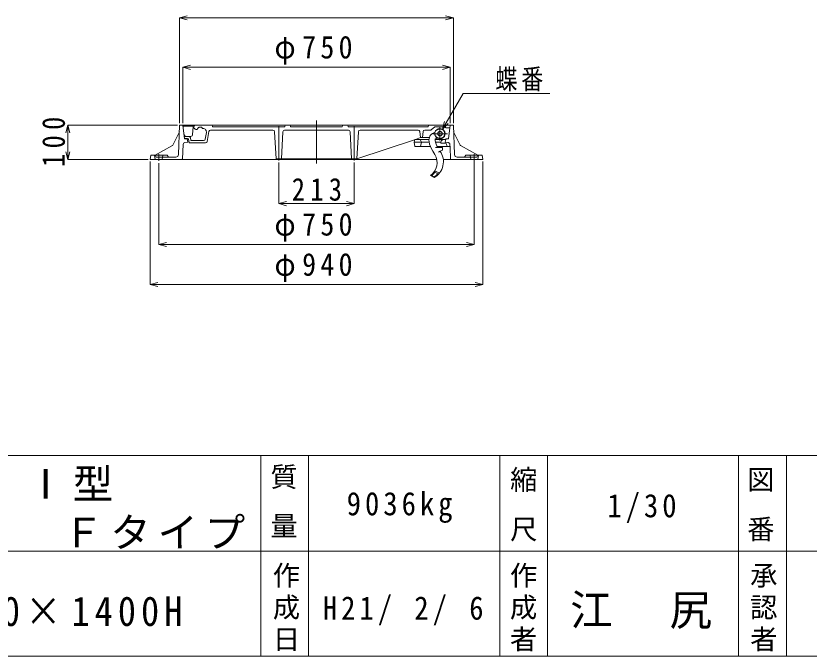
# Model space of a CAD drawing. Units: millimetres at full size, sheet at 1:30; details may follow other scales. Extents: x -5968 to 5968, y -4228 to 4228.
# Drawn here: x 1631 to 3872, y -4228 to -2419 of the extents above; entities that cross this region are included whole.
import ezdxf

# ---------------------------------------------------------------- set-up
doc = ezdxf.new("R2010")
doc.units = ezdxf.units.MM
doc.header["$LTSCALE"] = 30
doc.linetypes.add('CHAIN1', pattern=[8, 5, -1, 1, -1])
doc.linetypes.add('DASHED1', pattern=[1.8, 1.2, -0.6])
doc.layers.add('0-A_蓋', color=4, linetype='Continuous', lineweight=9)
doc.layers.add('1-0', color=7, linetype='Continuous', lineweight=9)
doc.styles.add('@ＭＳ ゴシック', font='')
doc.styles.add('ＭＳ ゴシック', font='')
doc.styles.get('@ＭＳ ゴシック').set_extended_font_data('@MS Gothic')
doc.styles.get('ＭＳ ゴシック').set_extended_font_data('MS Gothic')

msp = doc.modelspace()

# ---------------------------------------------------------------- linework, layer by layer
at = {"layer": '0-A_蓋'}
for p, q in [((2093.42, -2424.64), (2115.15, -2418.81)), ((2866.73, -2424.64), (2845, -2418.81)), ((2093.42, -2424.64), (2866.73, -2424.64)), ((2093.42, -2424.64), (2115.15, -2430.46)), ((2093.42, -2424.64), (2093.42, -2721.64)), ((2866.73, -2424.64), (2845, -2430.46)), ((2866.73, -2424.64), (2866.73, -2721.64)), ((2102.14, -2564.13), (2123.87, -2558.31)), ((2102.14, -2564.13), (2858.01, -2564.13)), ((2102.14, -2564.13), (2123.87, -2569.95)), ((2102.14, -2564.13), (2102.14, -2721.64)), ((2858.01, -2564.13), (2836.28, -2558.31)), ((2858.01, -2564.13), (2836.28, -2569.95)), ((2858.01, -2564.13), (2858.01, -2721.64)), ((1777.62, -2727.46), (1771.8, -2749.19)), ((1777.62, -2824.36), (1777.62, -2727.46)), ((1777.62, -2727.46), (1783.44, -2749.19)), ((1777.62, -2727.46), (2087.6, -2727.46)), ((1777.62, -2824.36), (1771.8, -2802.63)), ((1777.62, -2824.36), (1783.44, -2802.63)), ((1777.62, -2824.36), (2004.33, -2824.36)), ((2010.08, -3178), (2010.08, -2830.18)), ((2034.3, -3064.6), (2034.3, -2834.59)), ((2373.48, -2949.43), (2373.48, -2833.62)), ((2586.67, -2949.43), (2586.67, -2833.62)), ((2925.85, -3064.6), (2925.85, -2834.59)), ((2950.08, -3178), (2950.08, -2830.18)), ((2373.48, -2949.43), (2395.21, -2943.6)), ((2373.48, -2949.43), (2586.67, -2949.43)), ((2373.48, -2949.43), (2395.21, -2955.25)), ((2586.67, -2949.43), (2564.94, -2943.6)), ((2586.67, -2949.43), (2564.94, -2955.25)), ((2034.3, -3064.6), (2056.04, -3058.78)), ((2034.3, -3064.6), (2925.85, -3064.6)), ((2034.3, -3064.6), (2056.04, -3070.42)), ((2925.85, -3064.6), (2904.11, -3058.78)), ((2925.85, -3064.6), (2904.11, -3070.42)), ((2010.08, -3178), (2031.81, -3172.18)), ((2010.08, -3178), (2950.08, -3178)), ((2010.08, -3178), (2031.81, -3183.82)), ((2950.08, -3178), (2928.34, -3172.18)), ((2950.08, -3178), (2928.34, -3183.82))]:
    msp.add_line(p, q, dxfattribs=at)
at = {"layer": '0-A_蓋', "color": 3}
for p, q in [((2090.3, -2810.6), (2093.42, -2727.46)), ((2102.14, -2727.46), (2093.42, -2727.46)), ((2102.14, -2727.46), (2107.58, -2766.22)), ((2133.15, -2727.94), (2102.21, -2727.94)), ((2134.12, -2730.85), (2102.63, -2730.85)), ((2130.01, -2754.83), (2131.18, -2731.3)), ((2133.15, -2727.94), (2134.12, -2729.88)), ((2134.12, -2730.85), (2134.12, -2729.88)), ((2858.01, -2727.46), (2852.57, -2766.22)), ((2858.01, -2727.46), (2866.73, -2727.46)), ((2869.85, -2810.6), (2866.73, -2727.46)), ((2073.73, -2784.28), (2092.69, -2746.84)), ((2886.42, -2784.28), (2867.46, -2746.84)), ((2107.58, -2766.22), (2114.73, -2766.22)), ((2107.8, -2777.07), (2116.67, -2775.91)), ((2125.18, -2759.44), (2110.84, -2759.44)), ((2116.67, -2775.91), (2114.73, -2766.22)), ((2755.78, -2775.91), (2757.71, -2768.16)), ((2755.78, -2775.91), (2757.71, -2787.54)), ((2757.71, -2768.16), (2797.78, -2768.16)), ((2773.22, -2768.16), (2777.1, -2775.91)), ((2774.19, -2787.54), (2777.1, -2775.91)), ((2777.1, -2775.91), (2798.43, -2775.91)), ((2815.49, -2768.16), (2845.03, -2768.16)), ((2816.31, -2775.91), (2831.36, -2775.91)), ((2831.36, -2775.91), (2831.61, -2778.82)), ((2844.54, -2778.82), (2831.61, -2778.82)), ((2845.03, -2768.16), (2845.42, -2766.22)), ((2845.42, -2766.22), (2852.57, -2766.22)), ((2071.78, -2786.32), (2024.61, -2812.73)), ((2102.95, -2782.58), (2101.47, -2822.96)), ((2757.71, -2787.54), (2801.69, -2787.54)), ((2820.64, -2787.54), (2854.55, -2787.54)), ((2848.3, -2785.26), (2847.37, -2781.09)), ((2857.45, -2790.34), (2858.68, -2822.96)), ((2888.37, -2786.32), (2935.54, -2812.73)), ((2012.01, -2812.73), (2010.08, -2824.36)), ((2058.53, -2812.73), (2012.01, -2812.73)), ((2022.67, -2812.73), (2024.61, -2824.36)), ((2045.93, -2812.73), (2043.99, -2824.36)), ((2060.61, -2816.55), (2058.53, -2812.73)), ((2063.16, -2818.06), (2082.56, -2818.06)), ((2896.99, -2818.06), (2877.59, -2818.06)), ((2899.54, -2816.55), (2901.62, -2812.73)), ((2914.22, -2812.73), (2916.16, -2824.36)), ((2937.48, -2812.73), (2935.54, -2824.36)), ((2819.64, -2824.36), (2010.08, -2824.36)), ((2838.25, -2824.36), (2950.08, -2824.36))]:
    msp.add_line(p, q, dxfattribs=at)
at = {"layer": '0-A_蓋', "color": 7}
for p, q in [((2858.01, -2727.46), (2102.14, -2727.46)), ((2147.14, -2734.23), (2144.29, -2738.11)), ((2148.41, -2733.75), (2154.94, -2733.75)), ((2186.09, -2731.84), (2184.99, -2727.46)), ((2187.45, -2732.79), (2388.84, -2732.79)), ((2391.4, -2727.46), (2390.24, -2731.71)), ((2405.94, -2727.46), (2407.1, -2731.71)), ((2551.65, -2732.79), (2408.5, -2732.79)), ((2554.21, -2727.46), (2553.05, -2731.71)), ((2568.75, -2727.46), (2569.91, -2731.71)), ((2794.28, -2732.79), (2571.31, -2732.79)), ((2795.22, -2732.07), (2796.48, -2727.46)), ((2814, -2732.65), (2804.15, -2741.15)), ((2842.87, -2732.3), (2814.95, -2732.3)), ((2836.21, -2739.09), (2842.03, -2717.36)), ((2836.21, -2739.09), (2852.12, -2723.18)), ((2845.96, -2734.78), (2843.9, -2732.73)), ((2134.69, -2736.57), (2137.09, -2738.8)), ((2156.97, -2735.74), (2156.81, -2735.16)), ((2158.84, -2737.15), (2159.34, -2737.15)), ((2165.8, -2767.02), (2168.9, -2748.43)), ((2171.52, -2773.94), (2176.25, -2745.58)), ((2356.91, -2741.53), (2181.03, -2741.53)), ((2361.75, -2746.08), (2366.21, -2822.91)), ((2385.21, -2746.08), (2380.75, -2822.91)), ((2570.11, -2741.53), (2390.04, -2741.53)), ((2574.94, -2746.08), (2579.4, -2822.91)), ((2598.4, -2746.08), (2593.94, -2822.91)), ((2692.22, -2741.51), (2603.24, -2741.53)), ((2692.22, -2741.51), (2767.35, -2741.51)), ((2772.17, -2745.9), (2773.7, -2762.34)), ((2781.01, -2745.91), (2779.52, -2762.34)), ((2803.2, -2741.51), (2785.84, -2741.51)), ((2846.99, -2735.21), (2856.92, -2735.21)), ((2119.19, -2759.44), (2106.63, -2759.44)), ((2115.24, -2765.25), (2107.45, -2765.25)), ((2120.12, -2776.35), (2118.08, -2767.5)), ((2122, -2777.85), (2166.77, -2777.85)), ((2123.89, -2763.11), (2125.51, -2769.6)), ((2127.39, -2771.06), (2161.02, -2771.06)), ((2593.94, -2822.91), (2757.42, -2769.34)), ((2760.17, -2768.16), (2773.7, -2762.34)), ((2799.04, -2762.34), (2773.7, -2762.34)), ((2593.94, -2822.91), (2366.21, -2822.91))]:
    msp.add_line(p, q, dxfattribs=at)
at = {"layer": '0-A_蓋', "color": 7, "linetype": 'CHAIN1'}
for p, q in [((2373.48, -2730.66), (2373.48, -2827.81)), ((2480.08, -2714.55), (2480.08, -2836.2)), ((2586.67, -2730.66), (2586.67, -2827.81)), ((2849.91, -2751.68), (2809.1, -2751.68)), ((2828.94, -2770.82), (2828.94, -2734.34))]:
    msp.add_line(p, q, dxfattribs=at)
at = {"layer": '0-A_蓋', "color": 2, "lineweight": 18}
for p, q in [((2814.89, -2747.95), (2811.65, -2749.26)), ((2821.43, -2764.13), (2818.18, -2765.44)), ((2808.42, -2801.45), (2814.12, -2810.73)), ((2835.72, -2790.45), (2822.18, -2790.45)), ((2835.72, -2798.2), (2829.49, -2801.11)), ((2835.72, -2798.2), (2835.72, -2790.45)), ((2812.46, -2875.99), (2802.09, -2870.29))]:
    msp.add_line(p, q, dxfattribs=at)
at = {"layer": '0-A_蓋', "color": 3, "linetype": 'DASHED1'}
for p, q in [((2755.78, -2775.91), (2777.1, -2775.91)), ((2843.48, -2775.91), (2845.03, -2768.16)), ((2852.35, -2777.07), (2843.48, -2775.91)), ((2857.2, -2782.58), (2857.45, -2790.34)), ((2027.52, -2818.06), (2024.61, -2812.73)), ((2027.52, -2818.06), (2063.16, -2818.06)), ((2932.63, -2818.06), (2896.99, -2818.06)), ((2932.63, -2818.06), (2935.54, -2812.73))]:
    msp.add_line(p, q, dxfattribs=at)
at = {"layer": '0-A_蓋', "color": 2, "linetype": 'DASHED1', "lineweight": 18}
for p, q in [((2822.18, -2790.45), (2816.53, -2790.45)), ((2829.49, -2801.11), (2824.33, -2803.51)), ((2814.19, -2860.8), (2814.58, -2856.6)), ((2822.77, -2865.44), (2814.19, -2860.8)), ((2827.14, -2863.39), (2814.58, -2856.6)), ((2827.14, -2863.39), (2822.77, -2865.44)), ((2805.63, -2870.02), (2802.09, -2870.29)), ((2812.42, -2873.75), (2805.63, -2870.02)), ((2812.42, -2873.75), (2812.46, -2875.99))]:
    msp.add_line(p, q, dxfattribs=at)
at = {"layer": '0-A_蓋', "color": 3, "linetype": 'CHAIN1'}
for p, q in [((2034.3, -2809.53), (2034.3, -2828.77)), ((2925.85, -2809.53), (2925.85, -2834.59))]:
    msp.add_line(p, q, dxfattribs=at)
at = {"layer": '0-A_蓋', "color": 7}
for points in [[(2836.21, -2739.09), (2894.36, -2638.37), (3139.31, -2638.37)], [(2131.66, -2730.85), (2135.09, -2730.85), (2135.09, -2727.46)]]:
    msp.add_lwpolyline(points, dxfattribs=at)
at = {"layer": '0-A_蓋', "color": 3}
for points in [[(2831.36, -2775.91), (2833.18, -2771.06), (2838.15, -2768.16)], [(2901.62, -2812.73), (2948.14, -2812.73), (2950.08, -2824.36)]]:
    msp.add_lwpolyline(points, dxfattribs=at)
at = {"layer": '0-A_蓋', "color": 2, "linetype": 'DASHED1', "lineweight": 18}
msp.add_circle((2828.94, -2751.68), 13.57, dxfattribs=at)
at = {"layer": '0-A_蓋', "color": 2, "lineweight": 18}
msp.add_circle((2828.94, -2751.68), 6.3, dxfattribs=at)
at = {"layer": '0-A_蓋', "color": 3}
for centre, radius, start, end in [((2131.66, -2731.33), 0.485, 90, 175.70384), ((2110.84, -2754.59), 4.84, 187.99997, 270), ((2125.18, -2754.59), 4.84, 270, 357.17564), ((2108.76, -2782.8), 5.81, 99.47231, 177.85611), ((2844.54, -2781.72), 2.91, 12.5282, 90), ((2069.41, -2782.09), 4.84, 299.2485, 333.14777), ((2851.14, -2784.63), 2.91, 192.52757, 270), ((2854.55, -2790.45), 2.91, 2.1438, 90), ((2890.74, -2782.09), 4.84, 206.85223, 240.7515), ((2063.16, -2815.16), 2.91, 208.61075, 270), ((2082.56, -2810.31), 7.75, 270, 357.85626), ((2100.02, -2822.91), 1.45, 270, 357.85631), ((2860.13, -2822.91), 1.45, 182.14369, 270), ((2877.59, -2810.31), 7.75, 182.14374, 270), ((2896.99, -2815.16), 2.91, 270, 331.38795)]:
    msp.add_arc(centre, radius, start, end, dxfattribs=at)
at = {"layer": '0-A_蓋', "color": 7}
for centre, radius, start, end in [((2141.29, -2729.47), 9.69, 188.13071, 227.11905), ((2148.41, -2735.69), 1.94, 90, 131.18832), ((2154.94, -2735.69), 1.94, 15.94423, 90), ((2187.45, -2731.33), 1.45, 200.55672, 270), ((2388.84, -2731.33), 1.45, 270, 344.74475), ((2408.5, -2731.33), 1.45, 195.25549, 270), ((2551.65, -2731.33), 1.45, 270, 344.74451), ((2571.31, -2731.33), 1.45, 195.25525, 270), ((2794.28, -2731.82), 0.969, 270, 344.74637), ((2814.95, -2733.75), 1.45, 90, 130.81068), ((2842.87, -2733.75), 1.45, 44.99899, 90), ((2140.38, -2735.25), 4.84, 227.1203, 323.73206), ((2158.84, -2735.21), 1.94, 195.94714, 270), ((2159.34, -2746.84), 9.69, 350.53781, 90), ((2181.03, -2746.37), 4.84, 90, 170.53796), ((2356.91, -2746.37), 4.84, 3.50032, 90), ((2390.04, -2746.37), 4.84, 90, 176.49968), ((2570.11, -2746.37), 4.84, 3.50032, 90), ((2603.24, -2746.37), 4.84, 90, 176.49968), ((2767.35, -2746.35), 4.84, 5.31476, 90), ((2785.84, -2746.35), 4.84, 90, 174.80507), ((2803.2, -2740.05), 1.45, 270, 310.81068), ((2846.99, -2733.75), 1.45, 224.99899, 270), ((2115.24, -2768.16), 2.91, 12.99376, 90), ((2119.19, -2764.28), 4.84, 14.03542, 90), ((2122, -2775.91), 1.94, 192.99207, 270), ((2127.39, -2769.13), 1.94, 194.03418, 270), ((2161.02, -2766.22), 4.84, 270, 350.53781), ((2166.77, -2773), 4.84, 270, 350.53775)]:
    msp.add_arc(centre, radius, start, end, dxfattribs=at)
at = {"layer": '0-A_蓋', "color": 2, "lineweight": 18}
for centre, radius, start, end in [((2820, -2769.93), 22.29, 112.00017, 190.44672), ((2828.94, -2751.68), 14.54, 237.91962, 165.74062), ((2874.49, -2760.89), 77.53, 189.41995, 211.54276), ((2820, -2769.93), 4.84, 112.00046, 189.41957), ((2874.49, -2760.89), 60.08, 189.42003, 209.46786), ((2786.3, -2830.66), 52.33, 299.98955, 34.38939), ((2776.13, -2834.05), 44.58, 305.63019, 31.5428)]:
    msp.add_arc(centre, radius, start, end, dxfattribs=at)
at = {"layer": '0-A_蓋', "color": 2, "linetype": 'DASHED1', "lineweight": 18}
for centre, radius, start, end in [((2828.94, -2751.68), 14.54, 165.74049, 238.87019), ((2776.13, -2834.05), 46.52, 309.36279, 324.90469), ((2786.3, -2830.66), 50.39, 301.22342, 316.36389)]:
    msp.add_arc(centre, radius, start, end, dxfattribs=at)
at = {"layer": '0-A_蓋', "color": 3, "linetype": 'DASHED1'}
msp.add_arc((2851.39, -2782.8), 5.81, 2.14384, 80.52769, dxfattribs=at)
at = {"layer": '1-0', "color": 2}
for p, q in [((552.67, -3660.98), (5967.67, -3660.98)), ((2322.67, -3660.98), (2322.67, -4227.98)), ((2457.67, -3660.98), (2457.67, -4227.98)), ((2997.67, -3660.98), (2997.67, -4227.98)), ((3132.67, -3660.98), (3132.67, -4227.98)), ((3672.67, -3660.98), (3672.67, -4227.98)), ((3807.67, -3660.98), (3807.67, -4227.98)), ((687.67, -3930.98), (2322.67, -3930.98)), ((2322.67, -3930.98), (4347.67, -3930.98)), ((702.67, -4227.98), (5967.67, -4227.98))]:
    msp.add_line(p, q, dxfattribs=at)
at = {"layer": '1-0', "color": 5}
msp.add_line((-5967.67, -4227.98), (5967.67, -4227.98), dxfattribs=at)

# ---------------------------------------------------------------- texts
at = {"layer": '0-A_蓋', "color": 7, "attachment_point": 7, "style": 'ＭＳ ゴシック'}
for s, insert, char_height in [('\\T1.31;\\W0.9;φ750', (2361.45, -2556.63), 64.15), ('\\T1.17;\\W0.8;蝶番', (2985.4, -2632.12), 57.15), ('\\T1.41;\\W0.85;213', (2410.39, -2941.93), 64.15), ('\\T1.31;\\W0.9;φ750', (2361.45, -3057.1), 64.15), ('\\T1.31;\\W0.9;φ940', (2361.45, -3170.5), 64.15)]:
    msp.add_mtext(s, dxfattribs=dict(at, insert=insert, char_height=char_height))
at = {"layer": '0-A_蓋', "color": 7, "insert": (1770.12, -2845.6), "char_height": 64.15, "attachment_point": 7, "rotation": 90, "style": 'ＭＳ ゴシック'}
msp.add_mtext('\\T1.41;\\W0.85;100', dxfattribs=at)
at = {"layer": '1-0', "attachment_point": 7, "style": 'ＭＳ ゴシック'}
for s, insert, char_height in [('\\T1.17;流量計併設型\u3000Ⅰ型', (723.73, -3793.12), 83.63), ('\\T1.28;\\W0.9;9036kg', (2565.45, -3851.79), 65.98), ('\\T1.28;\\W0.9;1/30', (3301.79, -3851.79), 65.98), ('\\T1.17;Ｆタイプ', (1764.09, -3925.27), 83.63), ('\\T1.28;\\W0.9;H21/\\~2/\\~6', (2497.95, -4141.02), 65.98), ('\\T1.17;江\u3000尻', (3196.55, -4151.09), 87.98), ('\\T1.28;\\W0.9;3100×1400×1400H', (1001.92, -4144), 83.58)]:
    msp.add_mtext(s, dxfattribs=dict(at, insert=insert, char_height=char_height))
at = {"layer": '1-0', "attachment_point": 7, "rotation": 270, "style": '@ＭＳ ゴシック'}
for s, insert, char_height in [('\\T1.21;質\\~量', (2353.42, -3682.17), 56.09), ('\\T1.21;縮\\~尺', (3029.06, -3689.9), 56.52), ('\\T1.21;図\\~番', (3699.54, -3689.9), 56.52), ('\\T1.17;作成日', (2359.48, -3960.3), 56.52), ('\\T1.17;作成者', (3029.06, -3960.3), 56.52), ('\\T1.17;承認者', (3707.28, -3960.3), 56.52)]:
    msp.add_mtext(s, dxfattribs=dict(at, insert=insert, char_height=char_height))

doc.saveas('drawing.dxf')
